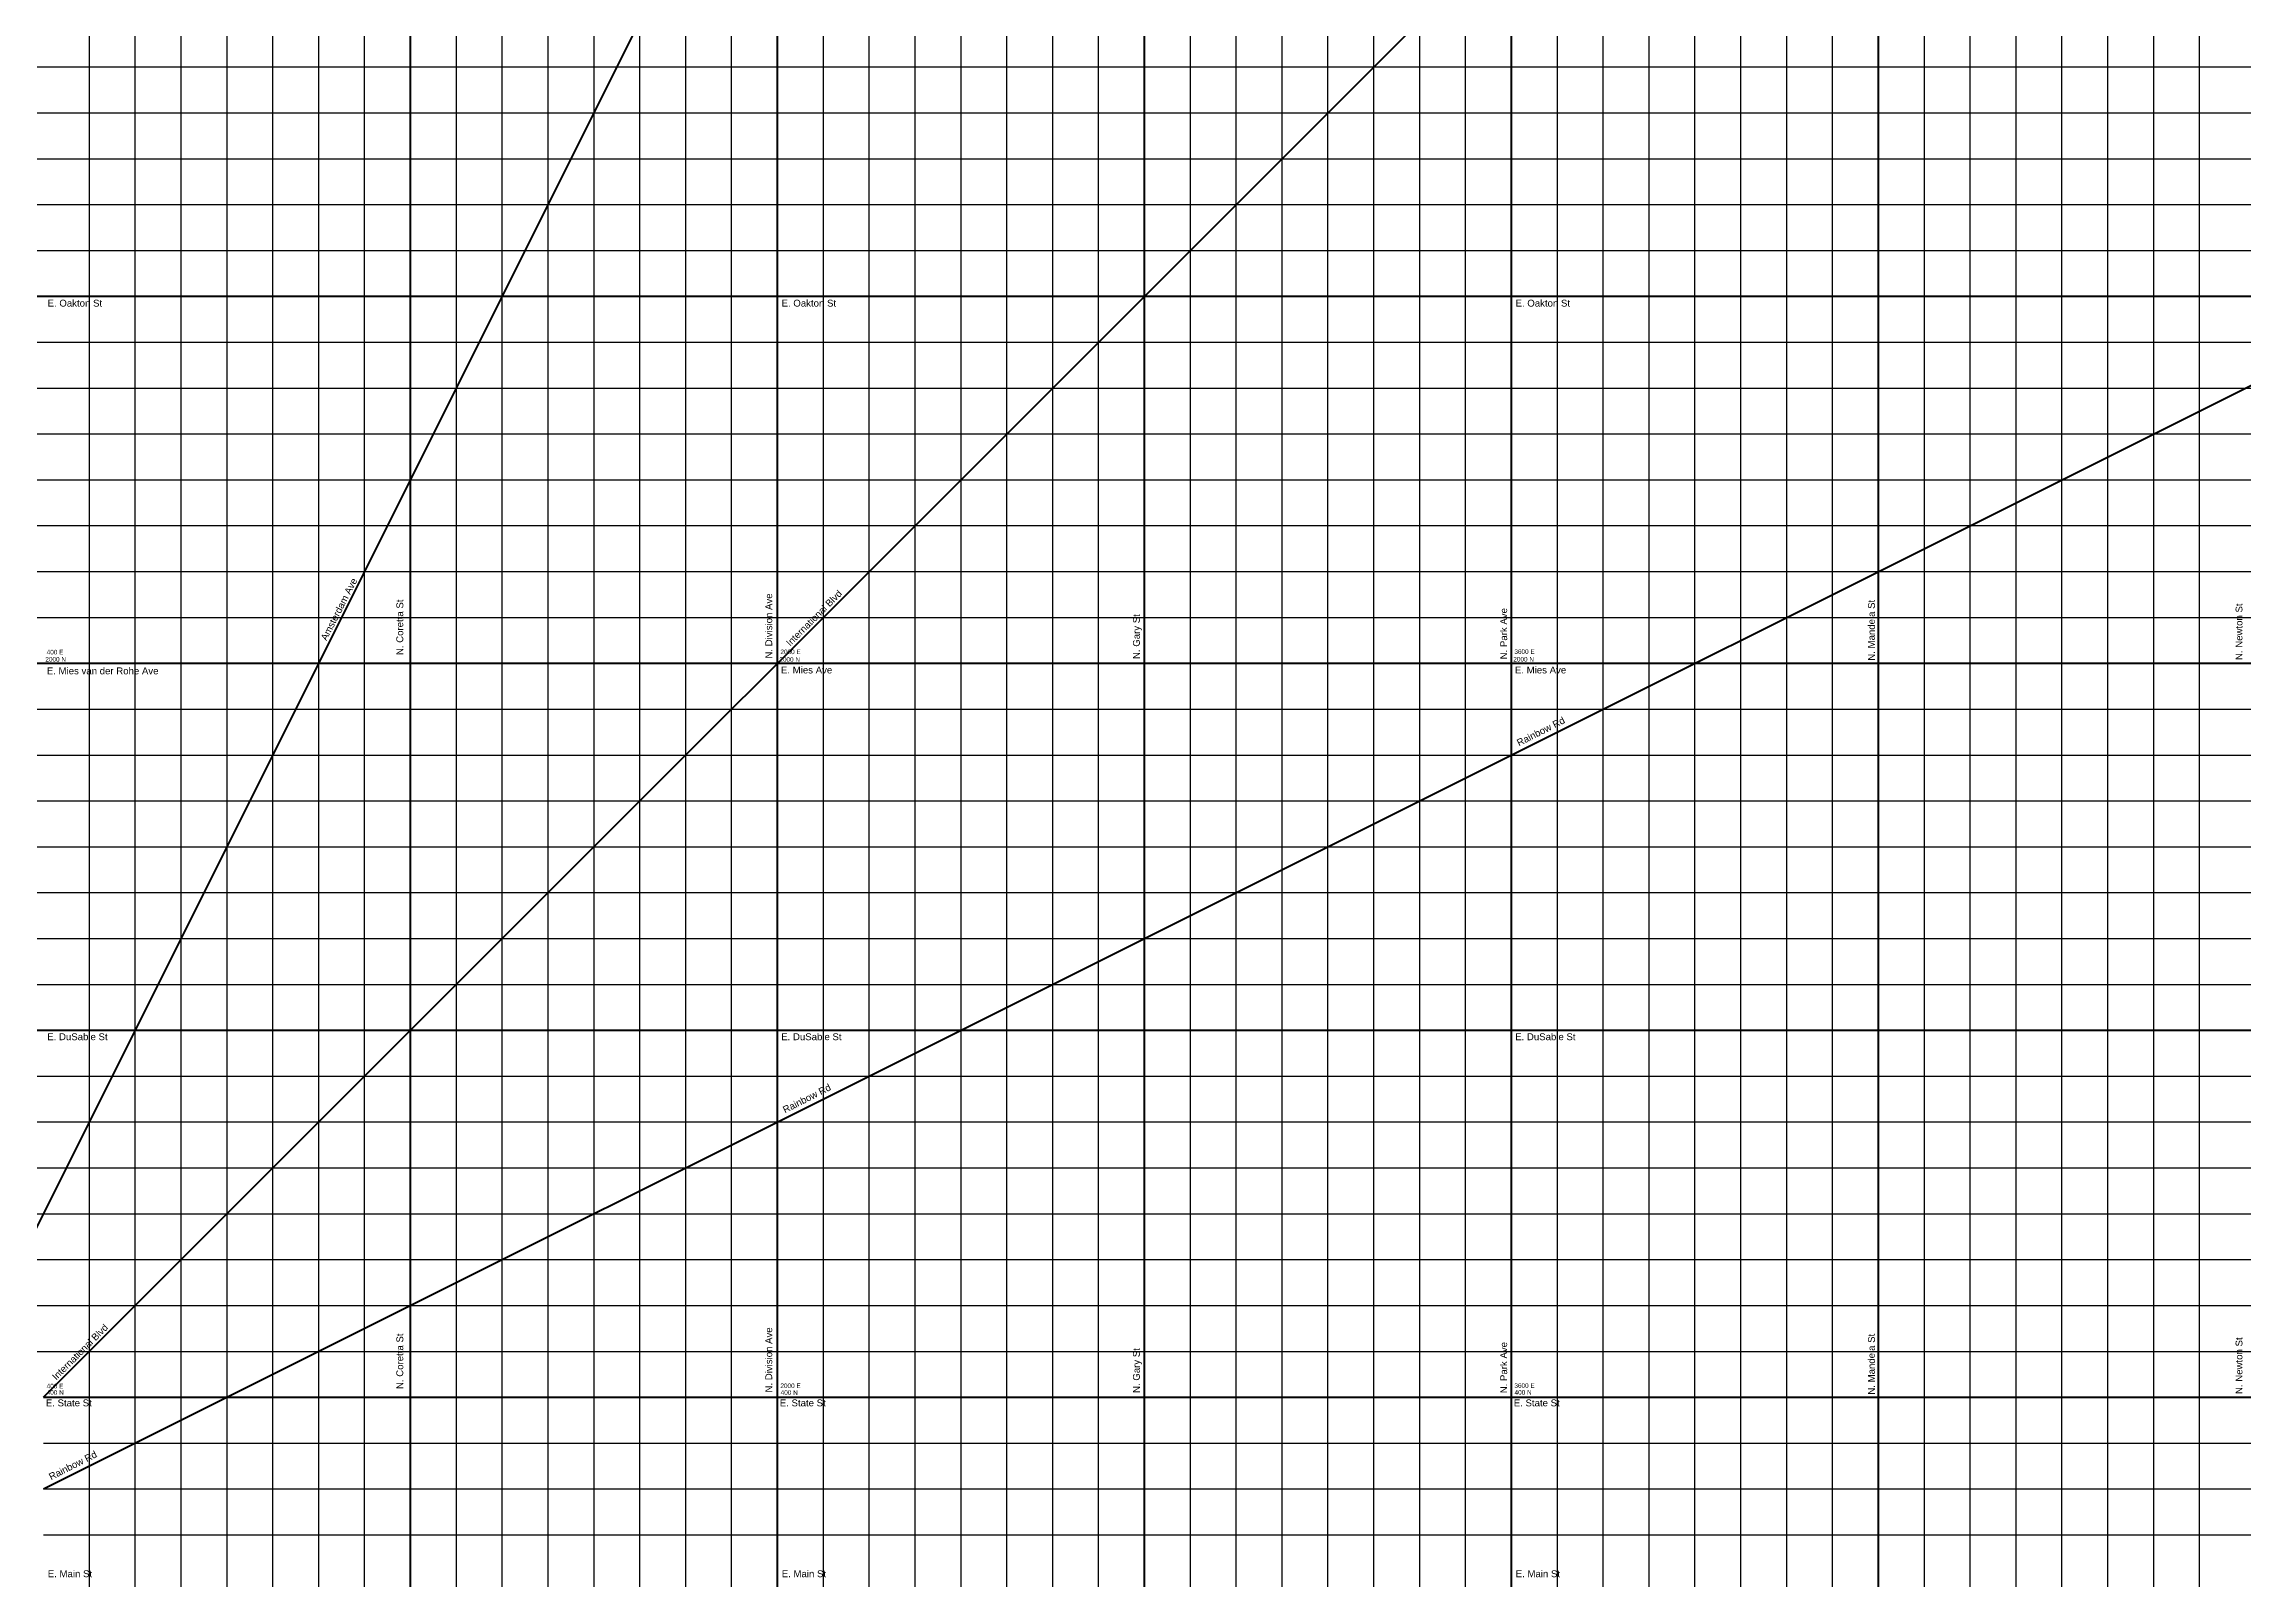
# Model space of a CAD drawing. Header units: inches. Extents: x -196 to 213, y -195 to 213.
# Drawn here: x 16 to 111.9, y 8.1 to 75 of the extents above; entities that cross this region are included whole.
import ezdxf

# ---------------------------------------------------------------- set-up
doc = ezdxf.new("R2010")
doc.units = ezdxf.units.IN
doc.header["$MEASUREMENT"] = 0
doc.linetypes.add('DASHED2', pattern=[0.375, 0.25, -0.125])
for name, color, linetype, lineweight in [('dia-major-st', 7, 'Continuous', 80), ('streets-major', 7, 'Continuous', 80), ('streets-minor', 7, 'Continuous', 30), ('text', 7, 'Continuous', 30), ('walking-path-major', 7, 'DASHED2', 25)]:
    doc.layers.add(name, color=color, linetype=linetype, lineweight=lineweight)
doc.styles.get("Standard").update_dxf_attribs({"font": 'arial.ttf'})

msp = doc.modelspace()

# ---------------------------------------------------------------- linework, layer by layer
at = {"layer": 'dia-major-st'}
for p, q in [((12, 16), (108, 208)), ((16, 16), (142, 142)), ((16, 12), (208, 108))]:
    msp.add_line(p, q, dxfattribs=at)
at = {"layer": 'streets-major'}
for p, q in [((32, -192), (32, 208)), ((48, -192), (48, 208)), ((64, -192), (64, 208)), ((80, -192), (80, 208)), ((96, -192), (96, 208)), ((-192, 64), (208, 64)), ((-192, 48), (208, 48)), ((-192, 32), (208, 32)), ((16, 16), (208, 16))]:
    msp.add_line(p, q, dxfattribs=at)
at = {"layer": 'streets-minor'}
for p, q in [((18, -192), (18, 208)), ((20, -192), (20, 208)), ((22, -192), (22, 208)), ((24, -192), (24, 208)), ((26, -192), (26, 208)), ((28, -192), (28, 208)), ((30, -192), (30, 208)), ((34, -192), (34, 208)), ((36, -192), (36, 208)), ((38, -192), (38, 208)), ((40, -192), (40, 208)), ((42, -192), (42, 208)), ((44, -192), (44, 208)), ((46, -192), (46, 208)), ((50, -192), (50, 208)), ((52, -192), (52, 208)), ((54, -192), (54, 208)), ((56, -192), (56, 208)), ((58, -192), (58, 208)), ((60, -192), (60, 208)), ((62, -192), (62, 208)), ((66, -192), (66, 208)), ((68, -192), (68, 208)), ((70, -192), (70, 208)), ((72, -192), (72, 208)), ((74, -192), (74, 208)), ((76, -192), (76, 208)), ((78, -192), (78, 208)), ((82, -192), (82, 208)), ((84, -192), (84, 208)), ((86, -192), (86, 208)), ((88, -192), (88, 208)), ((90, -192), (90, 208)), ((92, -192), (92, 208)), ((94, -192), (94, 208)), ((98, -192), (98, 208)), ((100, -192), (100, 208)), ((102, -192), (102, 208)), ((104, -192), (104, 208)), ((106, -192), (106, 208)), ((108, -192), (108, 208)), ((110, -192), (110, 208)), ((-192, 74), (208, 74)), ((-192, 72), (208, 72)), ((-192, 70), (208, 70)), ((-192, 68), (208, 68)), ((-192, 66), (208, 66)), ((-192, 62), (208, 62)), ((-192, 60), (208, 60)), ((-192, 58), (208, 58)), ((-192, 56), (208, 56)), ((-192, 54), (208, 54)), ((-192, 52), (208, 52)), ((-192, 50), (208, 50)), ((-192, 46), (208, 46)), ((-192, 44), (208, 44)), ((-192, 42), (208, 42)), ((-192, 40), (208, 40)), ((-192, 38), (208, 38)), ((-192, 36), (208, 36)), ((-192, 34), (208, 34)), ((-192, 30), (208, 30)), ((-192, 28), (208, 28)), ((-192, 26), (208, 26)), ((-192, 24), (208, 24)), ((-192, 22), (208, 22)), ((-192, 20), (208, 20)), ((-192, 18), (208, 18)), ((16, 14), (208, 14)), ((16, 12), (208, 12)), ((16, 10), (208, 10))]:
    msp.add_line(p, q, dxfattribs=at)

# ---------------------------------------------------------------- texts
at = {"layer": 'text'}
for s, height, p in [('E. Oakton St', 0.3, (16.177, 63.551)), ('E. Oakton St', 0.3, (48.177, 63.551)), ('E. Oakton St', 0.3, (80.177, 63.551)), ('2000 N', 0.2, (16.079, 48.072)), ('400 E', 0.2, (16.136, 48.386)), ('2000 N', 0.2, (48.08, 48.066)), ('2000 E', 0.2, (48.127, 48.399)), ('2000 N', 0.2, (80.078, 48.075)), ('3600 E', 0.2, (80.126, 48.409)), ('E. Mies van der Rohe Ave', 0.3, (16.143, 47.519)), ('E. Mies Ave', 0.3, (48.15, 47.557)), ('E. Mies Ave', 0.3, (80.15, 47.557)), ('E. DuSable St', 0.3, (16.161, 31.567)), ('E. DuSable St', 0.3, (48.161, 31.567)), ('E. DuSable St', 0.3, (80.161, 31.567)), ('400 E', 0.2, (16.136, 16.386)), ('400 N', 0.2, (16.136, 16.11)), ('2000 E', 0.2, (48.127, 16.399)), ('400 N', 0.2, (48.137, 16.104)), ('3600 E', 0.2, (80.126, 16.409)), ('400 N', 0.2, (80.135, 16.113)), ('E. Main St', 0.3, (16.184, 8.154)), ('E. Main St', 0.3, (48.184, 8.154)), ('E. Main St', 0.3, (80.184, 8.154))]:
    msp.add_text(s, height=height, dxfattribs=at).set_placement(p)
for s, rotation, p in [('Amsterdam Ave', 63, (28.338, 48.961)), ('N. Division Ave', 90, (47.768, 48.205)), ('N. Coretta St', 90, (31.682, 48.357)), ('N. Gary St', 90, (63.797, 48.186)), ('N. Park Ave', 90, (79.811, 48.172)), ('N. Mandela St', 90, (95.842, 48.112)), ('N. Newton St', 90, (111.869, 48.14)), ('Rainbow Rd', 27, (80.328, 44.377)), ('Rainbow Rd', 27, (48.328, 28.377)), ('N. Coretta St', 90, (31.682, 16.357)), ('N. Division Ave', 90, (47.768, 16.205)), ('N. Park Ave', 90, (79.811, 16.172)), ('N. Mandela St', 90, (95.842, 16.112)), ('N. Newton St', 90, (111.869, 16.14)), ('N. Gary St', 90, (63.797, 16.186)), ('Rainbow Rd', 27, (16.328, 12.377))]:
    msp.add_text(s, height=0.3, rotation=rotation, dxfattribs=at).set_placement(p)
at = {"layer": 'walking-path-major'}
for p in [(48.552, 48.72), (16.552, 16.72)]:
    msp.add_text('International Blvd', height=0.3, rotation=45, dxfattribs=at).set_placement(p)
for p in [(16.099, 15.603), (48.099, 15.603), (80.099, 15.603)]:
    msp.add_text('E. State St', height=0.3, dxfattribs=at).set_placement(p)

doc.saveas('drawing.dxf')
